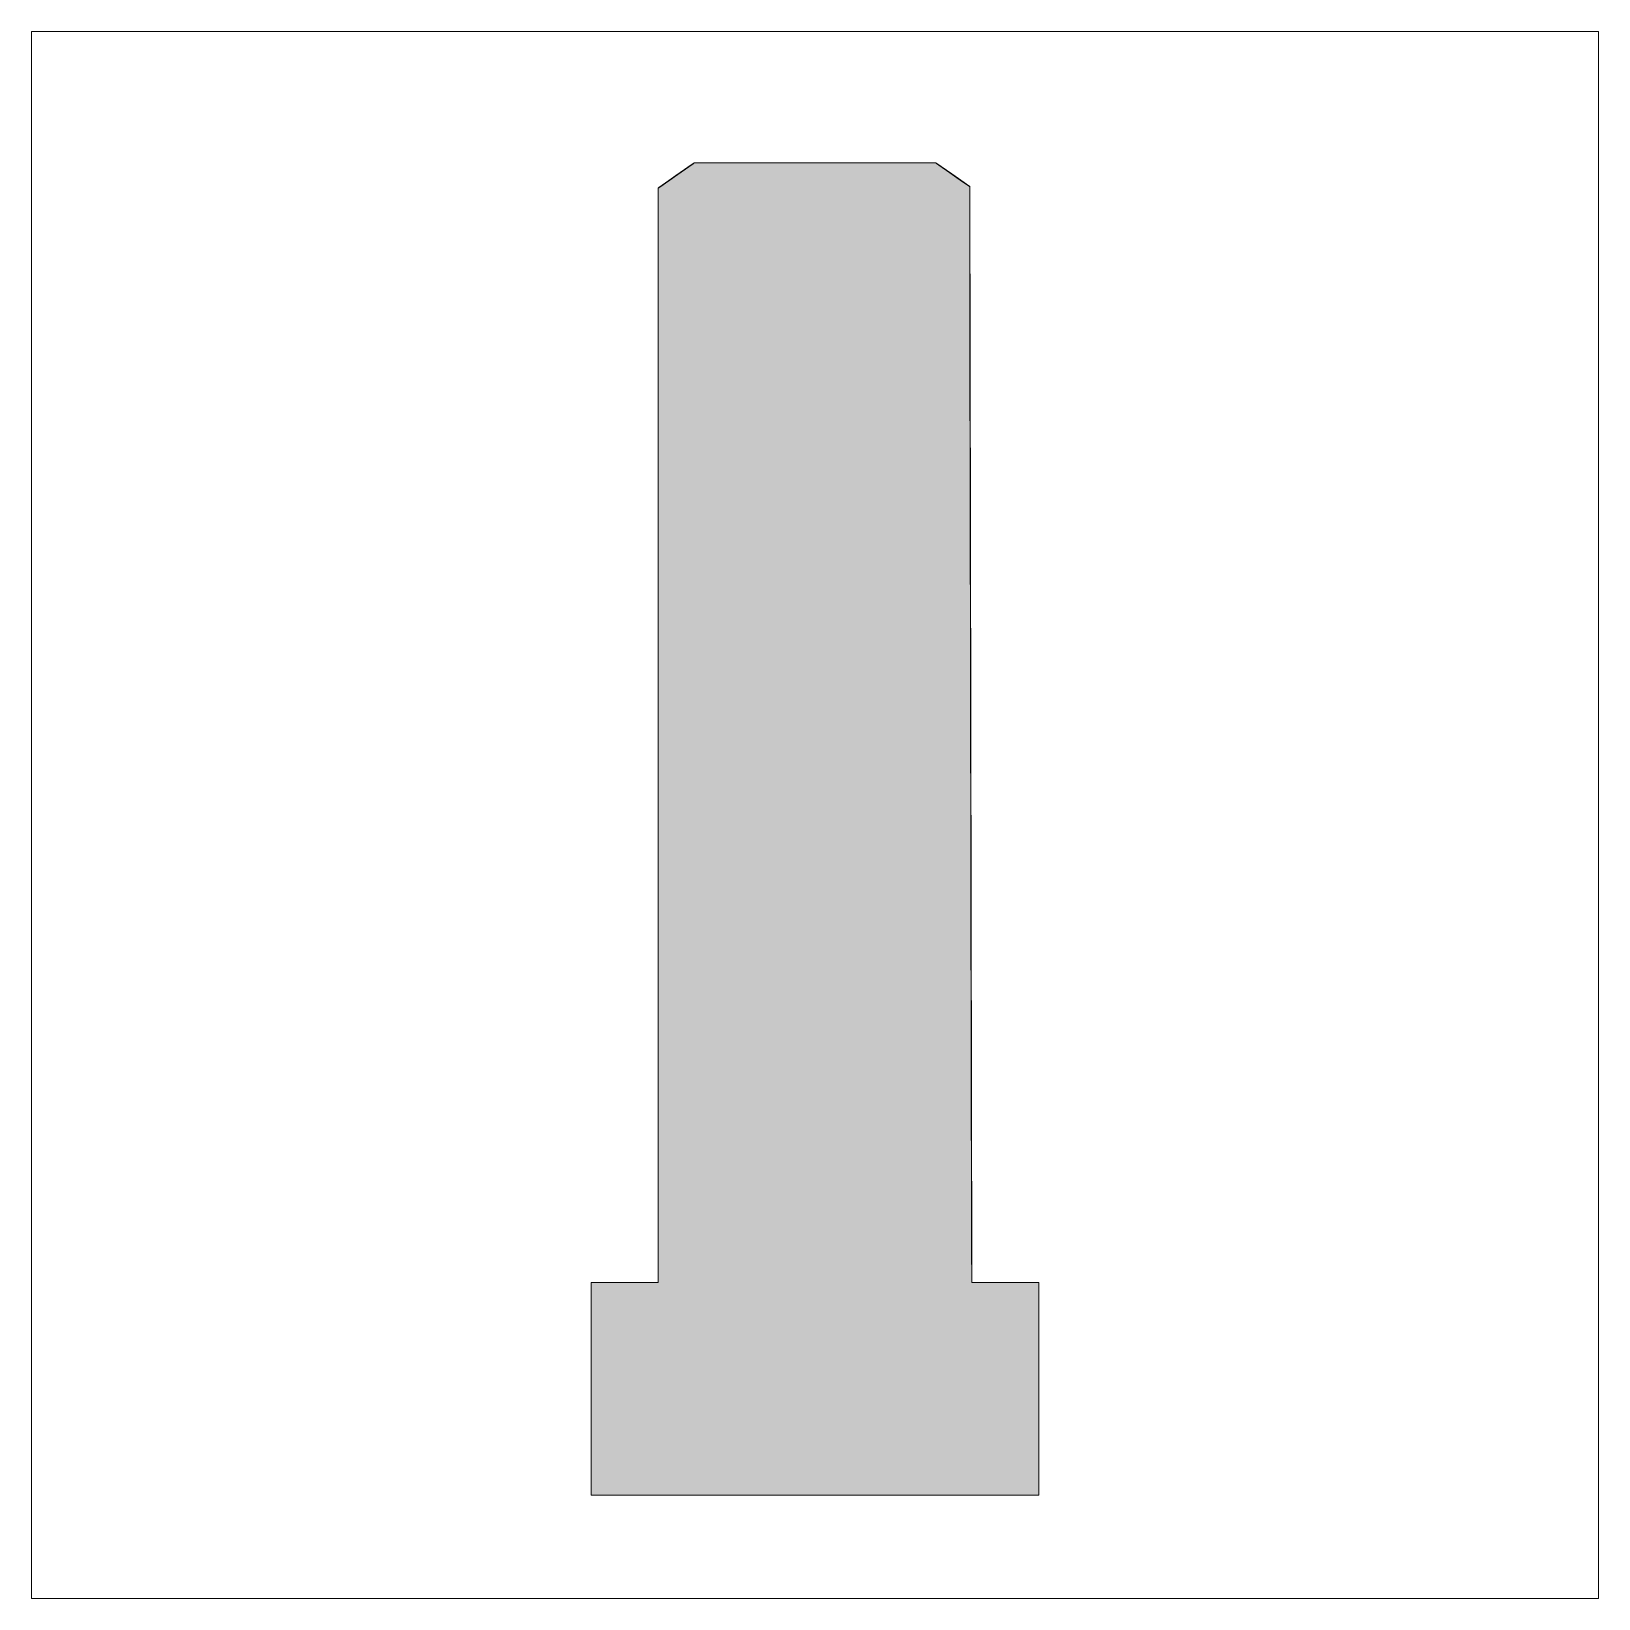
# Model space of a CAD drawing. Header units: inches. Extents: x 236 to 376, y 326 to 466.
import ezdxf

# ---------------------------------------------------------------- set-up
doc = ezdxf.new("R2010")
doc.units = ezdxf.units.IN
doc.header["$MEASUREMENT"] = 0
doc.layers.add('图层 1', color=7, linetype='Continuous')

# ---------------------------------------------------------------- blocks, each defined once
blk = doc.blocks.new('block 2')
at = {"layer": '图层 1'}
h = blk.add_hatch(color=7, dxfattribs=at)
h.dxf.hatch_style = 2
h.paths.add_polyline_path([(294.71, 454.75), (294.68, 454.73), (291.5, 452.5), (291.5, 354.75), (285.5, 354.75), (285.5, 335.75), (325.5, 335.75), (325.5, 354.75), (319.5, 354.75), (319.5, 355.73), (319.32, 452.63), (319.29, 452.65), (316.29, 454.75)])
at = {"layer": '图层 1', "lineweight": 0}
for points in [[(375.5, 466.5), (375.5, 326.5), (235.5, 326.5), (235.5, 466.5), (375.5, 466.5)], [(294.71, 454.75), (294.68, 454.73), (291.5, 452.5), (291.5, 354.75), (285.5, 354.75), (285.5, 335.75), (325.5, 335.75), (325.5, 354.75), (319.5, 354.75), (319.5, 355.73), (319.32, 452.63), (319.29, 452.65), (316.29, 454.75), (294.71, 454.75)]]:
    blk.add_lwpolyline(points, dxfattribs=at)
blk = doc.blocks.new('block 3')
at = {"layer": '图层 1'}
h = blk.add_hatch(color=7, dxfattribs=at)
h.dxf.hatch_style = 2
h.paths.add_polyline_path([(294.71, 454.75), (294.61, 454.68), (291.5, 452.5), (291.5, 354.75), (285.5, 354.75), (285.5, 335.75), (325.5, 335.75), (325.5, 354.75), (319.5, 354.75), (319.49, 357.93), (319.32, 452.63), (319.22, 452.7), (316.29, 454.75)])
at = {"layer": '图层 1', "lineweight": 0}
for points in [[(375.5, 466.5), (375.5, 326.5), (235.5, 326.5), (235.5, 466.5), (375.5, 466.5)], [(294.71, 454.75), (294.61, 454.68), (291.5, 452.5), (291.5, 354.75), (285.5, 354.75), (285.5, 335.75), (325.5, 335.75), (325.5, 354.75), (319.5, 354.75), (319.49, 357.93), (319.32, 452.63), (319.22, 452.7), (316.29, 454.75), (294.71, 454.75)]]:
    blk.add_lwpolyline(points, dxfattribs=at)
blk = doc.blocks.new('block 4')
at = {"layer": '图层 1'}
h = blk.add_hatch(color=7, dxfattribs=at)
h.dxf.hatch_style = 2
h.paths.add_polyline_path([(294.71, 454.75), (294.53, 454.62), (291.5, 452.5), (291.5, 354.75), (285.5, 354.75), (285.5, 335.75), (325.5, 335.75), (325.5, 354.75), (319.5, 354.75), (319.49, 360.38), (319.32, 452.63), (319.14, 452.75), (316.29, 454.75)])
at = {"layer": '图层 1', "lineweight": 0}
for points in [[(375.5, 466.5), (375.5, 326.5), (235.5, 326.5), (235.5, 466.5), (375.5, 466.5)], [(294.71, 454.75), (294.53, 454.62), (291.5, 452.5), (291.5, 354.75), (285.5, 354.75), (285.5, 335.75), (325.5, 335.75), (325.5, 354.75), (319.5, 354.75), (319.49, 360.38), (319.32, 452.63), (319.14, 452.75), (316.29, 454.75), (294.71, 454.75)]]:
    blk.add_lwpolyline(points, dxfattribs=at)
blk = doc.blocks.new('block 5')
at = {"layer": '图层 1'}
h = blk.add_hatch(color=7, dxfattribs=at)
h.dxf.hatch_style = 2
h.paths.add_polyline_path([(294.71, 454.75), (294.45, 454.56), (291.5, 452.5), (291.5, 354.75), (285.5, 354.75), (285.5, 335.75), (325.5, 335.75), (325.5, 354.75), (319.5, 354.75), (319.48, 362.83), (319.32, 452.63), (319.07, 452.81), (316.29, 454.75)])
at = {"layer": '图层 1', "lineweight": 0}
for points in [[(375.5, 466.5), (375.5, 326.5), (235.5, 326.5), (235.5, 466.5), (375.5, 466.5)], [(294.71, 454.75), (294.45, 454.56), (291.5, 452.5), (291.5, 354.75), (285.5, 354.75), (285.5, 335.75), (325.5, 335.75), (325.5, 354.75), (319.5, 354.75), (319.48, 362.83), (319.32, 452.63), (319.07, 452.81), (316.29, 454.75), (294.71, 454.75)]]:
    blk.add_lwpolyline(points, dxfattribs=at)
blk = doc.blocks.new('block 6')
at = {"layer": '图层 1'}
h = blk.add_hatch(color=7, dxfattribs=at)
h.dxf.hatch_style = 2
h.paths.add_polyline_path([(294.71, 454.75), (294.36, 454.51), (291.5, 452.5), (291.5, 354.75), (285.5, 354.75), (285.5, 335.75), (325.5, 335.75), (325.5, 354.75), (319.5, 354.75), (319.48, 365.27), (319.32, 452.63), (318.99, 452.86), (316.29, 454.75)])
at = {"layer": '图层 1', "lineweight": 0}
for points in [[(375.5, 466.5), (375.5, 326.5), (235.5, 326.5), (235.5, 466.5), (375.5, 466.5)], [(294.71, 454.75), (294.36, 454.51), (291.5, 452.5), (291.5, 354.75), (285.5, 354.75), (285.5, 335.75), (325.5, 335.75), (325.5, 354.75), (319.5, 354.75), (319.48, 365.27), (319.32, 452.63), (318.99, 452.86), (316.29, 454.75), (294.71, 454.75)]]:
    blk.add_lwpolyline(points, dxfattribs=at)
blk = doc.blocks.new('block 7')
at = {"layer": '图层 1'}
h = blk.add_hatch(color=7, dxfattribs=at)
h.dxf.hatch_style = 2
h.paths.add_polyline_path([(294.71, 454.75), (294.28, 454.45), (291.5, 452.5), (291.5, 354.75), (285.5, 354.75), (285.5, 335.75), (325.5, 335.75), (325.5, 354.75), (319.5, 354.75), (319.47, 367.72), (319.32, 452.63), (318.92, 452.91), (316.29, 454.75)])
at = {"layer": '图层 1', "lineweight": 0}
for points in [[(375.5, 466.5), (375.5, 326.5), (235.5, 326.5), (235.5, 466.5), (375.5, 466.5)], [(294.71, 454.75), (294.28, 454.45), (291.5, 452.5), (291.5, 354.75), (285.5, 354.75), (285.5, 335.75), (325.5, 335.75), (325.5, 354.75), (319.5, 354.75), (319.47, 367.72), (319.32, 452.63), (318.92, 452.91), (316.29, 454.75), (294.71, 454.75)]]:
    blk.add_lwpolyline(points, dxfattribs=at)
blk = doc.blocks.new('block 8')
at = {"layer": '图层 1'}
h = blk.add_hatch(color=7, dxfattribs=at)
h.dxf.hatch_style = 2
h.paths.add_polyline_path([(294.71, 454.75), (294.2, 454.4), (291.5, 452.5), (291.5, 354.75), (285.5, 354.75), (285.5, 335.75), (325.5, 335.75), (325.5, 354.75), (319.5, 354.75), (319.47, 370.17), (319.32, 452.63), (318.84, 452.96), (316.29, 454.75)])
at = {"layer": '图层 1', "lineweight": 0}
for points in [[(375.5, 466.5), (375.5, 326.5), (235.5, 326.5), (235.5, 466.5), (375.5, 466.5)], [(294.71, 454.75), (294.2, 454.4), (291.5, 452.5), (291.5, 354.75), (285.5, 354.75), (285.5, 335.75), (325.5, 335.75), (325.5, 354.75), (319.5, 354.75), (319.47, 370.17), (319.32, 452.63), (318.84, 452.96), (316.29, 454.75), (294.71, 454.75)]]:
    blk.add_lwpolyline(points, dxfattribs=at)
blk = doc.blocks.new('block 9')
at = {"layer": '图层 1'}
h = blk.add_hatch(color=7, dxfattribs=at)
h.dxf.hatch_style = 2
h.paths.add_polyline_path([(294.71, 454.75), (294.12, 454.34), (291.5, 452.5), (291.5, 354.75), (285.5, 354.75), (285.5, 335.75), (325.5, 335.75), (325.5, 354.75), (319.5, 354.75), (319.46, 372.61), (319.32, 452.63), (318.76, 453.02), (316.29, 454.75)])
at = {"layer": '图层 1', "lineweight": 0}
for points in [[(375.5, 466.5), (375.5, 326.5), (235.5, 326.5), (235.5, 466.5), (375.5, 466.5)], [(294.71, 454.75), (294.12, 454.34), (291.5, 452.5), (291.5, 354.75), (285.5, 354.75), (285.5, 335.75), (325.5, 335.75), (325.5, 354.75), (319.5, 354.75), (319.46, 372.61), (319.32, 452.63), (318.76, 453.02), (316.29, 454.75), (294.71, 454.75)]]:
    blk.add_lwpolyline(points, dxfattribs=at)
blk = doc.blocks.new('block 10')
at = {"layer": '图层 1'}
h = blk.add_hatch(color=7, dxfattribs=at)
h.dxf.hatch_style = 2
h.paths.add_polyline_path([(294.71, 454.75), (294.04, 454.28), (291.5, 452.5), (291.5, 354.75), (285.5, 354.75), (285.5, 335.75), (325.5, 335.75), (325.5, 354.75), (319.5, 354.75), (319.46, 375.06), (319.32, 452.63), (318.69, 453.07), (316.29, 454.75)])
at = {"layer": '图层 1', "lineweight": 0}
for points in [[(375.5, 466.5), (375.5, 326.5), (235.5, 326.5), (235.5, 466.5), (375.5, 466.5)], [(294.71, 454.75), (294.04, 454.28), (291.5, 452.5), (291.5, 354.75), (285.5, 354.75), (285.5, 335.75), (325.5, 335.75), (325.5, 354.75), (319.5, 354.75), (319.46, 375.06), (319.32, 452.63), (318.69, 453.07), (316.29, 454.75), (294.71, 454.75)]]:
    blk.add_lwpolyline(points, dxfattribs=at)
blk = doc.blocks.new('block 11')
at = {"layer": '图层 1'}
h = blk.add_hatch(color=7, dxfattribs=at)
h.dxf.hatch_style = 2
h.paths.add_polyline_path([(294.71, 454.75), (293.96, 454.23), (291.5, 452.5), (291.5, 354.75), (285.5, 354.75), (285.5, 335.75), (325.5, 335.75), (325.5, 354.75), (319.5, 354.75), (319.46, 377.51), (319.32, 452.63), (318.61, 453.12), (316.29, 454.75)])
at = {"layer": '图层 1', "lineweight": 0}
for points in [[(375.5, 466.5), (375.5, 326.5), (235.5, 326.5), (235.5, 466.5), (375.5, 466.5)], [(294.71, 454.75), (293.96, 454.23), (291.5, 452.5), (291.5, 354.75), (285.5, 354.75), (285.5, 335.75), (325.5, 335.75), (325.5, 354.75), (319.5, 354.75), (319.46, 377.51), (319.32, 452.63), (318.61, 453.12), (316.29, 454.75), (294.71, 454.75)]]:
    blk.add_lwpolyline(points, dxfattribs=at)
blk = doc.blocks.new('block 12')
at = {"layer": '图层 1'}
h = blk.add_hatch(color=7, dxfattribs=at)
h.dxf.hatch_style = 2
h.paths.add_polyline_path([(294.71, 454.75), (293.88, 454.17), (291.5, 452.5), (291.5, 354.75), (285.5, 354.75), (285.5, 335.75), (325.5, 335.75), (325.5, 354.75), (319.5, 354.75), (319.45, 379.95), (319.32, 452.63), (318.54, 453.18), (316.29, 454.75)])
at = {"layer": '图层 1', "lineweight": 0}
for points in [[(375.5, 466.5), (375.5, 326.5), (235.5, 326.5), (235.5, 466.5), (375.5, 466.5)], [(294.71, 454.75), (293.88, 454.17), (291.5, 452.5), (291.5, 354.75), (285.5, 354.75), (285.5, 335.75), (325.5, 335.75), (325.5, 354.75), (319.5, 354.75), (319.45, 379.95), (319.32, 452.63), (318.54, 453.18), (316.29, 454.75), (294.71, 454.75)]]:
    blk.add_lwpolyline(points, dxfattribs=at)
blk = doc.blocks.new('block 13')
at = {"layer": '图层 1'}
h = blk.add_hatch(color=7, dxfattribs=at)
h.dxf.hatch_style = 2
h.paths.add_polyline_path([(294.71, 454.75), (293.8, 454.12), (291.5, 452.5), (291.5, 354.75), (285.5, 354.75), (285.5, 335.75), (325.5, 335.75), (325.5, 354.75), (319.5, 354.75), (319.45, 382.4), (319.32, 452.63), (318.46, 453.23), (316.29, 454.75)])
at = {"layer": '图层 1', "lineweight": 0}
for points in [[(375.5, 466.5), (375.5, 326.5), (235.5, 326.5), (235.5, 466.5), (375.5, 466.5)], [(294.71, 454.75), (293.8, 454.12), (291.5, 452.5), (291.5, 354.75), (285.5, 354.75), (285.5, 335.75), (325.5, 335.75), (325.5, 354.75), (319.5, 354.75), (319.45, 382.4), (319.32, 452.63), (318.46, 453.23), (316.29, 454.75), (294.71, 454.75)]]:
    blk.add_lwpolyline(points, dxfattribs=at)
blk = doc.blocks.new('block 14')
at = {"layer": '图层 1'}
h = blk.add_hatch(color=7, dxfattribs=at)
h.dxf.hatch_style = 2
h.paths.add_polyline_path([(294.71, 454.75), (293.72, 454.06), (291.5, 452.5), (291.5, 354.75), (285.5, 354.75), (285.5, 335.75), (325.5, 335.75), (325.5, 354.75), (319.5, 354.75), (319.44, 384.85), (319.32, 452.63), (318.39, 453.28), (316.29, 454.75)])
at = {"layer": '图层 1', "lineweight": 0}
for points in [[(375.5, 466.5), (375.5, 326.5), (235.5, 326.5), (235.5, 466.5), (375.5, 466.5)], [(294.71, 454.75), (293.72, 454.06), (291.5, 452.5), (291.5, 354.75), (285.5, 354.75), (285.5, 335.75), (325.5, 335.75), (325.5, 354.75), (319.5, 354.75), (319.44, 384.85), (319.32, 452.63), (318.39, 453.28), (316.29, 454.75), (294.71, 454.75)]]:
    blk.add_lwpolyline(points, dxfattribs=at)
blk = doc.blocks.new('block 15')
at = {"layer": '图层 1'}
h = blk.add_hatch(color=7, dxfattribs=at)
h.dxf.hatch_style = 2
h.paths.add_polyline_path([(294.71, 454.75), (293.64, 454), (291.5, 452.5), (291.5, 354.75), (285.5, 354.75), (285.5, 335.75), (325.5, 335.75), (325.5, 354.75), (319.5, 354.75), (319.44, 387.29), (319.32, 452.63), (318.31, 453.33), (316.29, 454.75)])
at = {"layer": '图层 1', "lineweight": 0}
for points in [[(375.5, 466.5), (375.5, 326.5), (235.5, 326.5), (235.5, 466.5), (375.5, 466.5)], [(294.71, 454.75), (293.64, 454), (291.5, 452.5), (291.5, 354.75), (285.5, 354.75), (285.5, 335.75), (325.5, 335.75), (325.5, 354.75), (319.5, 354.75), (319.44, 387.29), (319.32, 452.63), (318.31, 453.33), (316.29, 454.75), (294.71, 454.75)]]:
    blk.add_lwpolyline(points, dxfattribs=at)
blk = doc.blocks.new('block 16')
at = {"layer": '图层 1'}
h = blk.add_hatch(color=7, dxfattribs=at)
h.dxf.hatch_style = 2
h.paths.add_polyline_path([(294.71, 454.75), (293.56, 453.95), (291.5, 452.5), (291.5, 354.75), (285.5, 354.75), (285.5, 335.75), (325.5, 335.75), (325.5, 354.75), (319.5, 354.75), (319.43, 389.74), (319.32, 452.63), (318.23, 453.39), (316.29, 454.75)])
at = {"layer": '图层 1', "lineweight": 0}
for points in [[(375.5, 466.5), (375.5, 326.5), (235.5, 326.5), (235.5, 466.5), (375.5, 466.5)], [(294.71, 454.75), (293.56, 453.95), (291.5, 452.5), (291.5, 354.75), (285.5, 354.75), (285.5, 335.75), (325.5, 335.75), (325.5, 354.75), (319.5, 354.75), (319.43, 389.74), (319.32, 452.63), (318.23, 453.39), (316.29, 454.75), (294.71, 454.75)]]:
    blk.add_lwpolyline(points, dxfattribs=at)
blk = doc.blocks.new('block 17')
at = {"layer": '图层 1'}
h = blk.add_hatch(color=7, dxfattribs=at)
h.dxf.hatch_style = 2
h.paths.add_polyline_path([(294.71, 454.75), (293.48, 453.89), (291.5, 452.5), (291.5, 354.75), (285.5, 354.75), (285.5, 335.75), (325.5, 335.75), (325.5, 354.75), (319.5, 354.75), (319.43, 392.19), (319.32, 452.63), (318.16, 453.44), (316.29, 454.75)])
at = {"layer": '图层 1', "lineweight": 0}
for points in [[(375.5, 466.5), (375.5, 326.5), (235.5, 326.5), (235.5, 466.5), (375.5, 466.5)], [(294.71, 454.75), (293.48, 453.89), (291.5, 452.5), (291.5, 354.75), (285.5, 354.75), (285.5, 335.75), (325.5, 335.75), (325.5, 354.75), (319.5, 354.75), (319.43, 392.19), (319.32, 452.63), (318.16, 453.44), (316.29, 454.75), (294.71, 454.75)]]:
    blk.add_lwpolyline(points, dxfattribs=at)
blk = doc.blocks.new('block 18')
at = {"layer": '图层 1'}
h = blk.add_hatch(color=7, dxfattribs=at)
h.dxf.hatch_style = 2
h.paths.add_polyline_path([(294.71, 454.75), (293.4, 453.83), (291.5, 452.5), (291.5, 354.75), (285.5, 354.75), (285.5, 335.75), (325.5, 335.75), (325.5, 354.75), (319.5, 354.75), (319.42, 394.64), (319.32, 452.63), (318.08, 453.49), (316.29, 454.75)])
at = {"layer": '图层 1', "lineweight": 0}
for points in [[(375.5, 466.5), (375.5, 326.5), (235.5, 326.5), (235.5, 466.5), (375.5, 466.5)], [(294.71, 454.75), (293.4, 453.83), (291.5, 452.5), (291.5, 354.75), (285.5, 354.75), (285.5, 335.75), (325.5, 335.75), (325.5, 354.75), (319.5, 354.75), (319.42, 394.64), (319.32, 452.63), (318.08, 453.49), (316.29, 454.75), (294.71, 454.75)]]:
    blk.add_lwpolyline(points, dxfattribs=at)
blk = doc.blocks.new('block 19')
at = {"layer": '图层 1'}
h = blk.add_hatch(color=7, dxfattribs=at)
h.dxf.hatch_style = 2
h.paths.add_polyline_path([(294.71, 454.75), (293.32, 453.78), (291.5, 452.5), (291.5, 354.75), (285.5, 354.75), (285.5, 335.75), (325.5, 335.75), (325.5, 354.75), (319.5, 354.75), (319.42, 397.08), (319.32, 452.63), (318.01, 453.55), (316.29, 454.75)])
at = {"layer": '图层 1', "lineweight": 0}
for points in [[(375.5, 466.5), (375.5, 326.5), (235.5, 326.5), (235.5, 466.5), (375.5, 466.5)], [(294.71, 454.75), (293.32, 453.78), (291.5, 452.5), (291.5, 354.75), (285.5, 354.75), (285.5, 335.75), (325.5, 335.75), (325.5, 354.75), (319.5, 354.75), (319.42, 397.08), (319.32, 452.63), (318.01, 453.55), (316.29, 454.75), (294.71, 454.75)]]:
    blk.add_lwpolyline(points, dxfattribs=at)
blk = doc.blocks.new('block 20')
at = {"layer": '图层 1'}
h = blk.add_hatch(color=7, dxfattribs=at)
h.dxf.hatch_style = 2
h.paths.add_polyline_path([(294.71, 454.75), (293.24, 453.72), (291.5, 452.5), (291.5, 354.75), (285.5, 354.75), (285.5, 335.75), (325.5, 335.75), (325.5, 354.75), (319.5, 354.75), (319.42, 399.53), (319.32, 452.63), (317.93, 453.6), (316.29, 454.75)])
at = {"layer": '图层 1', "lineweight": 0}
for points in [[(375.5, 466.5), (375.5, 326.5), (235.5, 326.5), (235.5, 466.5), (375.5, 466.5)], [(294.71, 454.75), (293.24, 453.72), (291.5, 452.5), (291.5, 354.75), (285.5, 354.75), (285.5, 335.75), (325.5, 335.75), (325.5, 354.75), (319.5, 354.75), (319.42, 399.53), (319.32, 452.63), (317.93, 453.6), (316.29, 454.75), (294.71, 454.75)]]:
    blk.add_lwpolyline(points, dxfattribs=at)
blk = doc.blocks.new('block 21')
at = {"layer": '图层 1'}
h = blk.add_hatch(color=7, dxfattribs=at)
h.dxf.hatch_style = 2
h.paths.add_polyline_path([(294.71, 454.75), (293.16, 453.67), (291.5, 452.5), (291.5, 354.75), (285.5, 354.75), (285.5, 335.75), (325.5, 335.75), (325.5, 354.75), (319.5, 354.75), (319.41, 401.98), (319.32, 452.63), (317.86, 453.65), (316.29, 454.75)])
at = {"layer": '图层 1', "lineweight": 0}
for points in [[(375.5, 466.5), (375.5, 326.5), (235.5, 326.5), (235.5, 466.5), (375.5, 466.5)], [(294.71, 454.75), (293.16, 453.67), (291.5, 452.5), (291.5, 354.75), (285.5, 354.75), (285.5, 335.75), (325.5, 335.75), (325.5, 354.75), (319.5, 354.75), (319.41, 401.98), (319.32, 452.63), (317.86, 453.65), (316.29, 454.75), (294.71, 454.75)]]:
    blk.add_lwpolyline(points, dxfattribs=at)
blk = doc.blocks.new('block 22')
at = {"layer": '图层 1'}
h = blk.add_hatch(color=7, dxfattribs=at)
h.dxf.hatch_style = 2
h.paths.add_polyline_path([(294.71, 454.75), (293.08, 453.61), (291.5, 452.5), (291.5, 354.75), (285.5, 354.75), (285.5, 335.75), (325.5, 335.75), (325.5, 354.75), (319.5, 354.75), (319.41, 404.42), (319.32, 452.63), (317.78, 453.71), (316.29, 454.75)])
at = {"layer": '图层 1', "lineweight": 0}
for points in [[(375.5, 466.5), (375.5, 326.5), (235.5, 326.5), (235.5, 466.5), (375.5, 466.5)], [(294.71, 454.75), (293.08, 453.61), (291.5, 452.5), (291.5, 354.75), (285.5, 354.75), (285.5, 335.75), (325.5, 335.75), (325.5, 354.75), (319.5, 354.75), (319.41, 404.42), (319.32, 452.63), (317.78, 453.71), (316.29, 454.75), (294.71, 454.75)]]:
    blk.add_lwpolyline(points, dxfattribs=at)
blk = doc.blocks.new('block 23')
at = {"layer": '图层 1'}
h = blk.add_hatch(color=7, dxfattribs=at)
h.dxf.hatch_style = 2
h.paths.add_polyline_path([(294.71, 454.75), (293, 453.55), (291.5, 452.5), (291.5, 354.75), (285.5, 354.75), (285.5, 335.75), (325.5, 335.75), (325.5, 354.75), (319.5, 354.75), (319.4, 406.87), (319.32, 452.63), (317.71, 453.76), (316.29, 454.75)])
at = {"layer": '图层 1', "lineweight": 0}
for points in [[(375.5, 466.5), (375.5, 326.5), (235.5, 326.5), (235.5, 466.5), (375.5, 466.5)], [(294.71, 454.75), (293, 453.55), (291.5, 452.5), (291.5, 354.75), (285.5, 354.75), (285.5, 335.75), (325.5, 335.75), (325.5, 354.75), (319.5, 354.75), (319.4, 406.87), (319.32, 452.63), (317.71, 453.76), (316.29, 454.75), (294.71, 454.75)]]:
    blk.add_lwpolyline(points, dxfattribs=at)
blk = doc.blocks.new('block 24')
at = {"layer": '图层 1'}
h = blk.add_hatch(color=7, dxfattribs=at)
h.dxf.hatch_style = 2
h.paths.add_polyline_path([(294.71, 454.75), (292.92, 453.5), (291.5, 452.5), (291.5, 354.75), (285.5, 354.75), (285.5, 335.75), (325.5, 335.75), (325.5, 354.75), (319.5, 354.75), (319.4, 409.32), (319.32, 452.63), (317.63, 453.81), (316.29, 454.75)])
at = {"layer": '图层 1', "lineweight": 0}
for points in [[(375.5, 466.5), (375.5, 326.5), (235.5, 326.5), (235.5, 466.5), (375.5, 466.5)], [(294.71, 454.75), (292.92, 453.5), (291.5, 452.5), (291.5, 354.75), (285.5, 354.75), (285.5, 335.75), (325.5, 335.75), (325.5, 354.75), (319.5, 354.75), (319.4, 409.32), (319.32, 452.63), (317.63, 453.81), (316.29, 454.75), (294.71, 454.75)]]:
    blk.add_lwpolyline(points, dxfattribs=at)
blk = doc.blocks.new('block 25')
at = {"layer": '图层 1'}
h = blk.add_hatch(color=7, dxfattribs=at)
h.dxf.hatch_style = 2
h.paths.add_polyline_path([(294.71, 454.75), (292.84, 453.44), (291.5, 452.5), (291.5, 354.75), (285.5, 354.75), (285.5, 335.75), (325.5, 335.75), (325.5, 354.75), (319.5, 354.75), (319.39, 411.77), (319.32, 452.63), (317.55, 453.87), (316.29, 454.75)])
at = {"layer": '图层 1', "lineweight": 0}
for points in [[(375.5, 466.5), (375.5, 326.5), (235.5, 326.5), (235.5, 466.5), (375.5, 466.5)], [(294.71, 454.75), (292.84, 453.44), (291.5, 452.5), (291.5, 354.75), (285.5, 354.75), (285.5, 335.75), (325.5, 335.75), (325.5, 354.75), (319.5, 354.75), (319.39, 411.77), (319.32, 452.63), (317.55, 453.87), (316.29, 454.75), (294.71, 454.75)]]:
    blk.add_lwpolyline(points, dxfattribs=at)
blk = doc.blocks.new('block 26')
at = {"layer": '图层 1'}
h = blk.add_hatch(color=7, dxfattribs=at)
h.dxf.hatch_style = 2
h.paths.add_polyline_path([(294.71, 454.75), (292.76, 453.38), (291.5, 452.5), (291.5, 354.75), (285.5, 354.75), (285.5, 335.75), (325.5, 335.75), (325.5, 354.75), (319.5, 354.75), (319.39, 414.21), (319.32, 452.63), (317.48, 453.92), (316.29, 454.75)])
at = {"layer": '图层 1', "lineweight": 0}
for points in [[(375.5, 466.5), (375.5, 326.5), (235.5, 326.5), (235.5, 466.5), (375.5, 466.5)], [(294.71, 454.75), (292.76, 453.38), (291.5, 452.5), (291.5, 354.75), (285.5, 354.75), (285.5, 335.75), (325.5, 335.75), (325.5, 354.75), (319.5, 354.75), (319.39, 414.21), (319.32, 452.63), (317.48, 453.92), (316.29, 454.75), (294.71, 454.75)]]:
    blk.add_lwpolyline(points, dxfattribs=at)
blk = doc.blocks.new('block 27')
at = {"layer": '图层 1'}
h = blk.add_hatch(color=7, dxfattribs=at)
h.dxf.hatch_style = 2
h.paths.add_polyline_path([(294.71, 454.75), (292.68, 453.33), (291.5, 452.5), (291.5, 354.75), (285.5, 354.75), (285.5, 335.75), (325.5, 335.75), (325.5, 354.75), (319.5, 354.75), (319.38, 416.66), (319.32, 452.63), (317.4, 453.97), (316.29, 454.75)])
at = {"layer": '图层 1', "lineweight": 0}
for points in [[(375.5, 466.5), (375.5, 326.5), (235.5, 326.5), (235.5, 466.5), (375.5, 466.5)], [(294.71, 454.75), (292.68, 453.33), (291.5, 452.5), (291.5, 354.75), (285.5, 354.75), (285.5, 335.75), (325.5, 335.75), (325.5, 354.75), (319.5, 354.75), (319.38, 416.66), (319.32, 452.63), (317.4, 453.97), (316.29, 454.75), (294.71, 454.75)]]:
    blk.add_lwpolyline(points, dxfattribs=at)
blk = doc.blocks.new('block 28')
at = {"layer": '图层 1'}
h = blk.add_hatch(color=7, dxfattribs=at)
h.dxf.hatch_style = 2
h.paths.add_polyline_path([(294.71, 454.75), (292.6, 453.27), (291.5, 452.5), (291.5, 354.75), (285.5, 354.75), (285.5, 335.75), (325.5, 335.75), (325.5, 354.75), (319.5, 354.75), (319.38, 419.11), (319.32, 452.63), (317.33, 454.02), (316.29, 454.75)])
at = {"layer": '图层 1', "lineweight": 0}
for points in [[(375.5, 466.5), (375.5, 326.5), (235.5, 326.5), (235.5, 466.5), (375.5, 466.5)], [(294.71, 454.75), (292.6, 453.27), (291.5, 452.5), (291.5, 354.75), (285.5, 354.75), (285.5, 335.75), (325.5, 335.75), (325.5, 354.75), (319.5, 354.75), (319.38, 419.11), (319.32, 452.63), (317.33, 454.02), (316.29, 454.75), (294.71, 454.75)]]:
    blk.add_lwpolyline(points, dxfattribs=at)
blk = doc.blocks.new('block 29')
at = {"layer": '图层 1'}
h = blk.add_hatch(color=7, dxfattribs=at)
h.dxf.hatch_style = 2
h.paths.add_polyline_path([(294.71, 454.75), (292.52, 453.22), (291.5, 452.5), (291.5, 354.75), (285.5, 354.75), (285.5, 335.75), (325.5, 335.75), (325.5, 354.75), (319.5, 354.75), (319.38, 421.55), (319.32, 452.63), (317.25, 454.08), (316.29, 454.75)])
at = {"layer": '图层 1', "lineweight": 0}
for points in [[(375.5, 466.5), (375.5, 326.5), (235.5, 326.5), (235.5, 466.5), (375.5, 466.5)], [(294.71, 454.75), (292.52, 453.22), (291.5, 452.5), (291.5, 354.75), (285.5, 354.75), (285.5, 335.75), (325.5, 335.75), (325.5, 354.75), (319.5, 354.75), (319.38, 421.55), (319.32, 452.63), (317.25, 454.08), (316.29, 454.75), (294.71, 454.75)]]:
    blk.add_lwpolyline(points, dxfattribs=at)
blk = doc.blocks.new('block 30')
at = {"layer": '图层 1'}
h = blk.add_hatch(color=7, dxfattribs=at)
h.dxf.hatch_style = 2
h.paths.add_polyline_path([(294.71, 454.75), (292.44, 453.16), (291.5, 452.5), (291.5, 354.75), (285.5, 354.75), (285.5, 335.75), (325.5, 335.75), (325.5, 354.75), (319.5, 354.75), (319.37, 424), (319.32, 452.63), (317.18, 454.13), (316.29, 454.75)])
at = {"layer": '图层 1', "lineweight": 0}
for points in [[(375.5, 466.5), (375.5, 326.5), (235.5, 326.5), (235.5, 466.5), (375.5, 466.5)], [(294.71, 454.75), (292.44, 453.16), (291.5, 452.5), (291.5, 354.75), (285.5, 354.75), (285.5, 335.75), (325.5, 335.75), (325.5, 354.75), (319.5, 354.75), (319.37, 424), (319.32, 452.63), (317.18, 454.13), (316.29, 454.75), (294.71, 454.75)]]:
    blk.add_lwpolyline(points, dxfattribs=at)
blk = doc.blocks.new('block 31')
at = {"layer": '图层 1'}
h = blk.add_hatch(color=7, dxfattribs=at)
h.dxf.hatch_style = 2
h.paths.add_polyline_path([(294.71, 454.75), (292.36, 453.1), (291.5, 452.5), (291.5, 354.75), (285.5, 354.75), (285.5, 335.75), (325.5, 335.75), (325.5, 354.75), (319.5, 354.75), (319.37, 426.45), (319.32, 452.63), (317.1, 454.18), (316.29, 454.75)])
at = {"layer": '图层 1', "lineweight": 0}
for points in [[(375.5, 466.5), (375.5, 326.5), (235.5, 326.5), (235.5, 466.5), (375.5, 466.5)], [(294.71, 454.75), (292.36, 453.1), (291.5, 452.5), (291.5, 354.75), (285.5, 354.75), (285.5, 335.75), (325.5, 335.75), (325.5, 354.75), (319.5, 354.75), (319.37, 426.45), (319.32, 452.63), (317.1, 454.18), (316.29, 454.75), (294.71, 454.75)]]:
    blk.add_lwpolyline(points, dxfattribs=at)
blk = doc.blocks.new('block 32')
at = {"layer": '图层 1'}
h = blk.add_hatch(color=7, dxfattribs=at)
h.dxf.hatch_style = 2
h.paths.add_polyline_path([(294.71, 454.75), (292.28, 453.05), (291.5, 452.5), (291.5, 354.75), (285.5, 354.75), (285.5, 335.75), (325.5, 335.75), (325.5, 354.75), (319.5, 354.75), (319.36, 428.89), (319.32, 452.63), (317.02, 454.24), (316.29, 454.75)])
at = {"layer": '图层 1', "lineweight": 0}
for points in [[(375.5, 466.5), (375.5, 326.5), (235.5, 326.5), (235.5, 466.5), (375.5, 466.5)], [(294.71, 454.75), (292.28, 453.05), (291.5, 452.5), (291.5, 354.75), (285.5, 354.75), (285.5, 335.75), (325.5, 335.75), (325.5, 354.75), (319.5, 354.75), (319.36, 428.89), (319.32, 452.63), (317.02, 454.24), (316.29, 454.75), (294.71, 454.75)]]:
    blk.add_lwpolyline(points, dxfattribs=at)
blk = doc.blocks.new('block 33')
at = {"layer": '图层 1'}
h = blk.add_hatch(color=7, dxfattribs=at)
h.dxf.hatch_style = 2
h.paths.add_polyline_path([(294.71, 454.75), (292.2, 452.99), (291.5, 452.5), (291.5, 354.75), (285.5, 354.75), (285.5, 335.75), (325.5, 335.75), (325.5, 354.75), (319.5, 354.75), (319.36, 431.34), (319.32, 452.63), (316.95, 454.29), (316.29, 454.75)])
at = {"layer": '图层 1', "lineweight": 0}
for points in [[(375.5, 466.5), (375.5, 326.5), (235.5, 326.5), (235.5, 466.5), (375.5, 466.5)], [(294.71, 454.75), (292.2, 452.99), (291.5, 452.5), (291.5, 354.75), (285.5, 354.75), (285.5, 335.75), (325.5, 335.75), (325.5, 354.75), (319.5, 354.75), (319.36, 431.34), (319.32, 452.63), (316.95, 454.29), (316.29, 454.75), (294.71, 454.75)]]:
    blk.add_lwpolyline(points, dxfattribs=at)
blk = doc.blocks.new('block 34')
at = {"layer": '图层 1'}
h = blk.add_hatch(color=7, dxfattribs=at)
h.dxf.hatch_style = 2
h.paths.add_polyline_path([(294.71, 454.75), (292.12, 452.94), (291.5, 452.5), (291.5, 354.75), (285.5, 354.75), (285.5, 335.75), (325.5, 335.75), (325.5, 354.75), (319.5, 354.75), (319.35, 433.79), (319.32, 452.63), (316.87, 454.34), (316.29, 454.75)])
at = {"layer": '图层 1', "lineweight": 0}
for points in [[(375.5, 466.5), (375.5, 326.5), (235.5, 326.5), (235.5, 466.5), (375.5, 466.5)], [(294.71, 454.75), (292.12, 452.94), (291.5, 452.5), (291.5, 354.75), (285.5, 354.75), (285.5, 335.75), (325.5, 335.75), (325.5, 354.75), (319.5, 354.75), (319.35, 433.79), (319.32, 452.63), (316.87, 454.34), (316.29, 454.75), (294.71, 454.75)]]:
    blk.add_lwpolyline(points, dxfattribs=at)
blk = doc.blocks.new('block 35')
at = {"layer": '图层 1'}
h = blk.add_hatch(color=7, dxfattribs=at)
h.dxf.hatch_style = 2
h.paths.add_polyline_path([(294.71, 454.75), (292.04, 452.88), (291.5, 452.5), (291.5, 354.75), (285.5, 354.75), (285.5, 335.75), (325.5, 335.75), (325.5, 354.75), (319.5, 354.75), (319.35, 436.24), (319.32, 452.63), (316.8, 454.4), (316.29, 454.75)])
at = {"layer": '图层 1', "lineweight": 0}
for points in [[(375.5, 466.5), (375.5, 326.5), (235.5, 326.5), (235.5, 466.5), (375.5, 466.5)], [(294.71, 454.75), (292.04, 452.88), (291.5, 452.5), (291.5, 354.75), (285.5, 354.75), (285.5, 335.75), (325.5, 335.75), (325.5, 354.75), (319.5, 354.75), (319.35, 436.24), (319.32, 452.63), (316.8, 454.4), (316.29, 454.75), (294.71, 454.75)]]:
    blk.add_lwpolyline(points, dxfattribs=at)
blk = doc.blocks.new('block 36')
at = {"layer": '图层 1'}
h = blk.add_hatch(color=7, dxfattribs=at)
h.dxf.hatch_style = 2
h.paths.add_polyline_path([(294.71, 454.75), (291.96, 452.82), (291.5, 452.5), (291.5, 354.75), (285.5, 354.75), (285.5, 335.75), (325.5, 335.75), (325.5, 354.75), (319.5, 354.75), (319.34, 438.68), (319.32, 452.63), (316.72, 454.45), (316.29, 454.75)])
at = {"layer": '图层 1', "lineweight": 0}
for points in [[(375.5, 466.5), (375.5, 326.5), (235.5, 326.5), (235.5, 466.5), (375.5, 466.5)], [(294.71, 454.75), (291.96, 452.82), (291.5, 452.5), (291.5, 354.75), (285.5, 354.75), (285.5, 335.75), (325.5, 335.75), (325.5, 354.75), (319.5, 354.75), (319.34, 438.68), (319.32, 452.63), (316.72, 454.45), (316.29, 454.75), (294.71, 454.75)]]:
    blk.add_lwpolyline(points, dxfattribs=at)
blk = doc.blocks.new('block 37')
at = {"layer": '图层 1'}
h = blk.add_hatch(color=7, dxfattribs=at)
h.dxf.hatch_style = 2
h.paths.add_polyline_path([(294.71, 454.75), (291.88, 452.77), (291.5, 452.5), (291.5, 354.75), (285.5, 354.75), (285.5, 335.75), (325.5, 335.75), (325.5, 354.75), (319.5, 354.75), (319.34, 441.13), (319.32, 452.63), (316.65, 454.5), (316.29, 454.75)])
at = {"layer": '图层 1', "lineweight": 0}
for points in [[(375.5, 466.5), (375.5, 326.5), (235.5, 326.5), (235.5, 466.5), (375.5, 466.5)], [(294.71, 454.75), (291.88, 452.77), (291.5, 452.5), (291.5, 354.75), (285.5, 354.75), (285.5, 335.75), (325.5, 335.75), (325.5, 354.75), (319.5, 354.75), (319.34, 441.13), (319.32, 452.63), (316.65, 454.5), (316.29, 454.75), (294.71, 454.75)]]:
    blk.add_lwpolyline(points, dxfattribs=at)
blk = doc.blocks.new('block 38')
at = {"layer": '图层 1'}
h = blk.add_hatch(color=7, dxfattribs=at)
h.dxf.hatch_style = 2
h.paths.add_polyline_path([(294.71, 454.75), (291.8, 452.71), (291.5, 452.5), (291.5, 354.75), (285.5, 354.75), (285.5, 335.75), (325.5, 335.75), (325.5, 354.75), (319.5, 354.75), (319.33, 443.58), (319.32, 452.63), (316.57, 454.55), (316.29, 454.75)])
at = {"layer": '图层 1', "lineweight": 0}
for points in [[(375.5, 466.5), (375.5, 326.5), (235.5, 326.5), (235.5, 466.5), (375.5, 466.5)], [(294.71, 454.75), (291.8, 452.71), (291.5, 452.5), (291.5, 354.75), (285.5, 354.75), (285.5, 335.75), (325.5, 335.75), (325.5, 354.75), (319.5, 354.75), (319.33, 443.58), (319.32, 452.63), (316.57, 454.55), (316.29, 454.75), (294.71, 454.75)]]:
    blk.add_lwpolyline(points, dxfattribs=at)
blk = doc.blocks.new('block 39')
at = {"layer": '图层 1'}
h = blk.add_hatch(color=7, dxfattribs=at)
h.dxf.hatch_style = 2
h.paths.add_polyline_path([(294.71, 454.75), (291.72, 452.65), (291.5, 452.5), (291.5, 354.75), (285.5, 354.75), (285.5, 335.75), (325.5, 335.75), (325.5, 354.75), (319.5, 354.75), (319.33, 446.02), (319.32, 452.63), (316.49, 454.61), (316.29, 454.75)])
at = {"layer": '图层 1', "lineweight": 0}
for points in [[(375.5, 466.5), (375.5, 326.5), (235.5, 326.5), (235.5, 466.5), (375.5, 466.5)], [(294.71, 454.75), (291.72, 452.65), (291.5, 452.5), (291.5, 354.75), (285.5, 354.75), (285.5, 335.75), (325.5, 335.75), (325.5, 354.75), (319.5, 354.75), (319.33, 446.02), (319.32, 452.63), (316.49, 454.61), (316.29, 454.75), (294.71, 454.75)]]:
    blk.add_lwpolyline(points, dxfattribs=at)
blk = doc.blocks.new('block 40')
at = {"layer": '图层 1'}
h = blk.add_hatch(color=7, dxfattribs=at)
h.dxf.hatch_style = 2
h.paths.add_polyline_path([(294.71, 454.75), (291.64, 452.6), (291.5, 452.5), (291.5, 354.75), (285.5, 354.75), (285.5, 335.75), (325.5, 335.75), (325.5, 354.75), (319.5, 354.75), (319.32, 448.47), (319.32, 452.63), (316.42, 454.66), (316.29, 454.75)])
at = {"layer": '图层 1', "lineweight": 0}
for points in [[(375.5, 466.5), (375.5, 326.5), (235.5, 326.5), (235.5, 466.5), (375.5, 466.5)], [(294.71, 454.75), (291.64, 452.6), (291.5, 452.5), (291.5, 354.75), (285.5, 354.75), (285.5, 335.75), (325.5, 335.75), (325.5, 354.75), (319.5, 354.75), (319.32, 448.47), (319.32, 452.63), (316.42, 454.66), (316.29, 454.75), (294.71, 454.75)]]:
    blk.add_lwpolyline(points, dxfattribs=at)
blk = doc.blocks.new('block 41')
at = {"layer": '图层 1'}
h = blk.add_hatch(color=7, dxfattribs=at)
h.dxf.hatch_style = 2
h.paths.add_polyline_path([(294.71, 454.75), (291.56, 452.54), (291.5, 452.5), (291.5, 354.75), (285.5, 354.75), (285.5, 335.75), (325.5, 335.75), (325.5, 354.75), (319.5, 354.75), (319.32, 450.92), (319.32, 452.63), (316.34, 454.71), (316.29, 454.75)])
at = {"layer": '图层 1', "lineweight": 0}
for points in [[(375.5, 466.5), (375.5, 326.5), (235.5, 326.5), (235.5, 466.5), (375.5, 466.5)], [(294.71, 454.75), (291.56, 452.54), (291.5, 452.5), (291.5, 354.75), (285.5, 354.75), (285.5, 335.75), (325.5, 335.75), (325.5, 354.75), (319.5, 354.75), (319.32, 450.92), (319.32, 452.63), (316.34, 454.71), (316.29, 454.75), (294.71, 454.75)]]:
    blk.add_lwpolyline(points, dxfattribs=at)

msp = doc.modelspace()

# ---------------------------------------------------------------- block references
at = {"layer": '图层 1'}
for name in ['block 2', 'block 3', 'block 4', 'block 5', 'block 6', 'block 7', 'block 8', 'block 9', 'block 10', 'block 11', 'block 12', 'block 13', 'block 14', 'block 15', 'block 16', 'block 17', 'block 18', 'block 19', 'block 20', 'block 21', 'block 22', 'block 23', 'block 24', 'block 25', 'block 26', 'block 27', 'block 28', 'block 29', 'block 30', 'block 31', 'block 32', 'block 33', 'block 34', 'block 35', 'block 36', 'block 37', 'block 38', 'block 39', 'block 40', 'block 41']:
    msp.add_blockref(name, (0, 0), dxfattribs=at)

doc.saveas('drawing.dxf')
